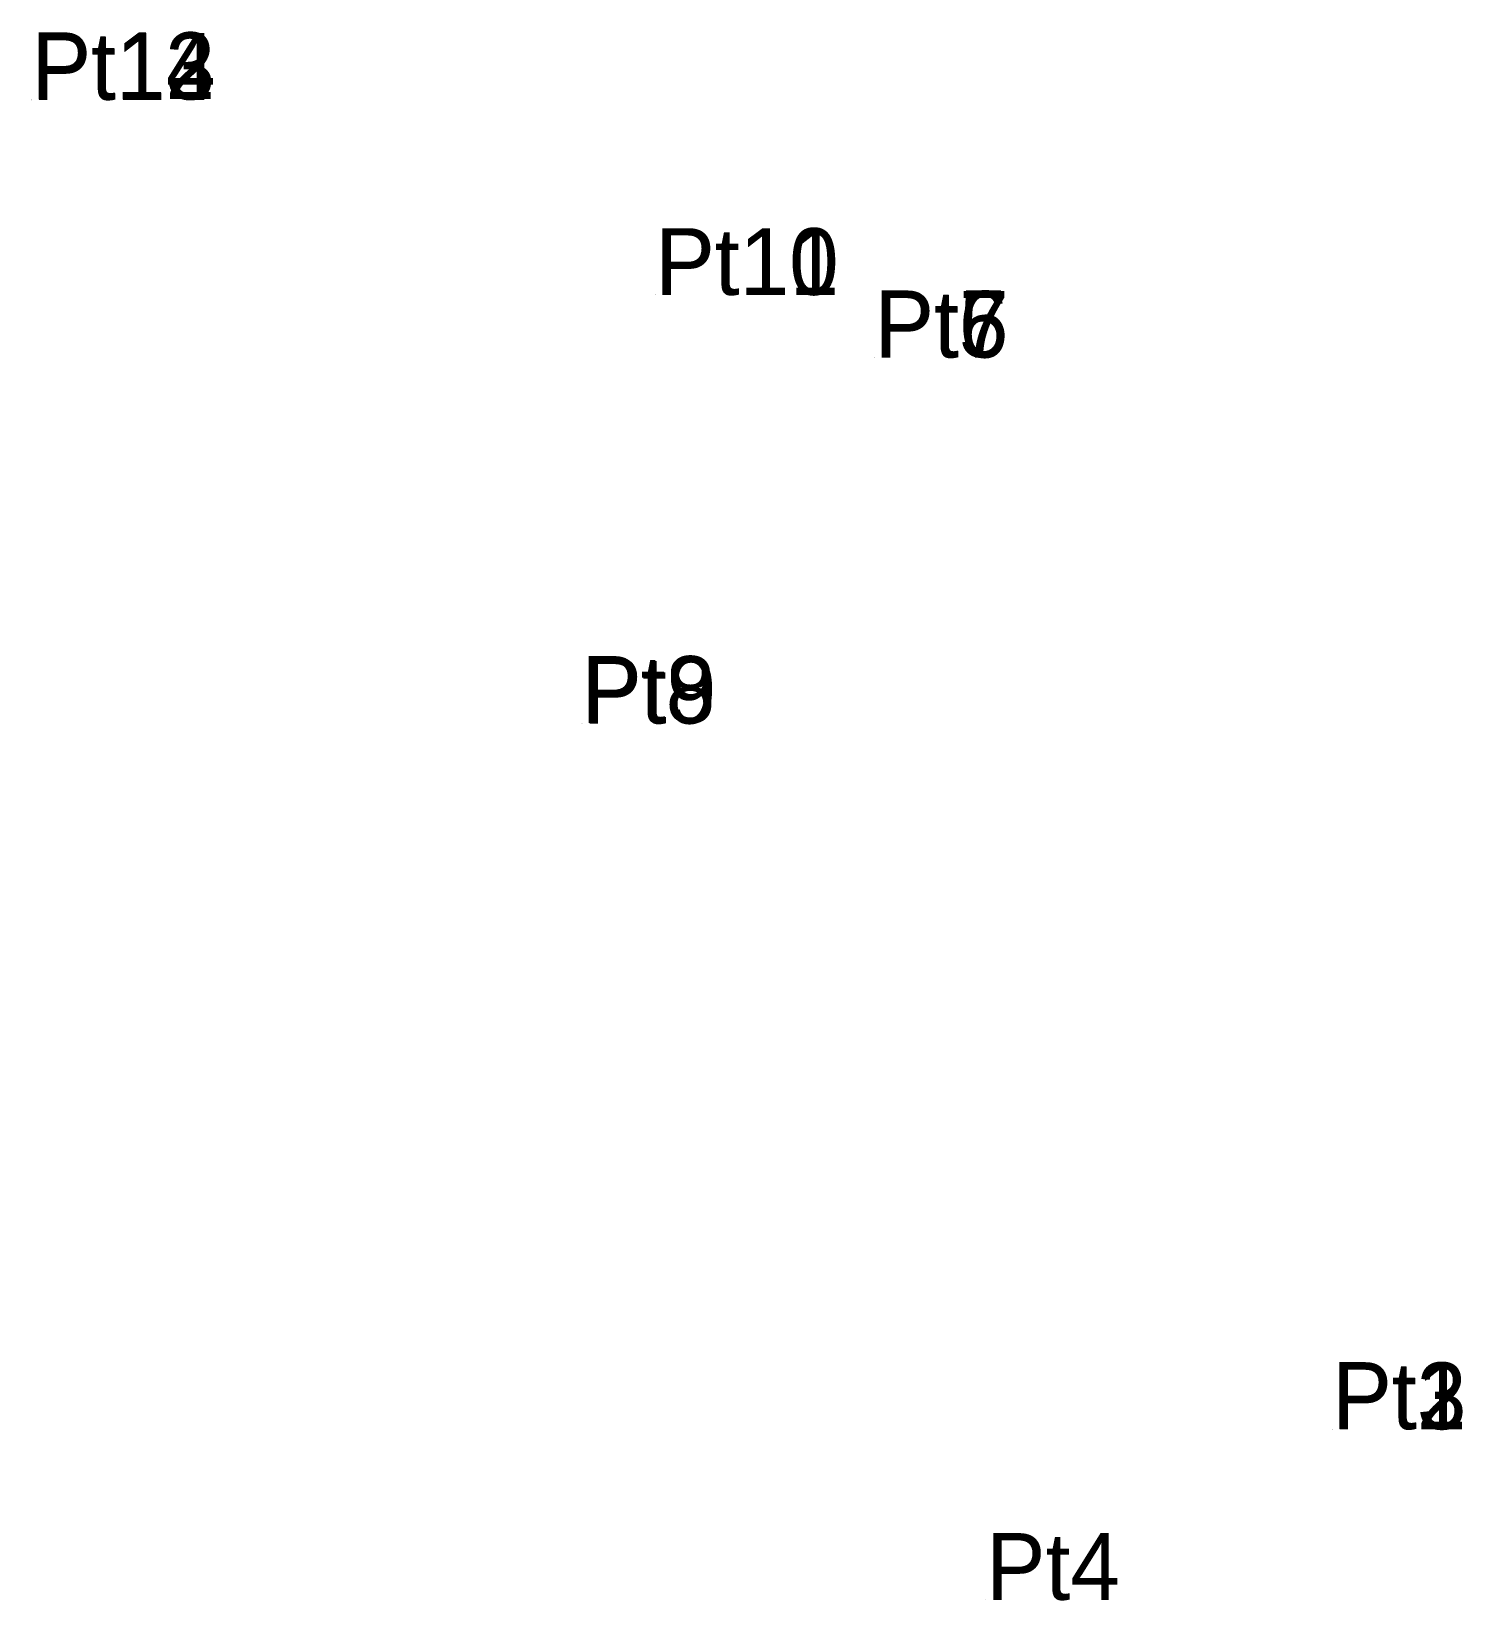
# Model space of a CAD drawing. Extents: x 550285 to 552061, y 1838193 to 1839605.
# Drawn here: x 551239.93 to 551278.51, y 1838870.59 to 1838912.91 of the extents above.
import ezdxf

# ---------------------------------------------------------------- set-up
doc = ezdxf.new("R2010")
doc.units = 0
doc.layers.add('Level 12', color=7, linetype='Continuous')
doc.layers.add('Level 7', color=7, linetype='Continuous')

msp = doc.modelspace()

# ---------------------------------------------------------------- linework, layer by layer
at = {"layer": 'Level 7'}
for p, q in [((551239.93, 1838911.067), (551239.93, 1838911.067)), ((551239.932, 1838911.083), (551239.932, 1838911.083)), ((551239.935, 1838911.055), (551239.935, 1838911.055)), ((551256.74, 1838905.802), (551256.74, 1838905.802)), ((551256.748, 1838905.805), (551256.748, 1838905.805)), ((551262.653, 1838904.116), (551262.653, 1838904.116)), ((551262.653, 1838904.11), (551262.653, 1838904.11)), ((551262.658, 1838904.108), (551262.658, 1838904.108)), ((551254.754, 1838894.255), (551254.754, 1838894.255)), ((551254.777, 1838894.245), (551254.777, 1838894.245)), ((551274.993, 1838875.216), (551274.993, 1838875.216)), ((551274.995, 1838875.213), (551274.995, 1838875.213)), ((551274.996, 1838875.213), (551274.996, 1838875.213)), ((551265.655, 1838870.609), (551265.655, 1838870.609))]:
    msp.add_line(p, q, dxfattribs=at)

# ---------------------------------------------------------------- texts
at = {"layer": 'Level 12'}
for s, p in [('Pt12', (551239.93, 1838911.08)), ('Pt13', (551239.93, 1838911.07)), ('Pt14', (551239.94, 1838911.06)), ('Pt10', (551256.74, 1838905.8)), ('Pt11', (551256.75, 1838905.8)), ('Pt6', (551262.65, 1838904.11)), ('Pt5', (551262.65, 1838904.12)), ('Pt7', (551262.66, 1838904.11)), ('Pt8', (551254.75, 1838894.26)), ('Pt9', (551254.78, 1838894.24)), ('Pt1', (551274.99, 1838875.22)), ('Pt2', (551275, 1838875.21)), ('Pt3', (551275, 1838875.21)), ('Pt4', (551265.66, 1838870.61))]:
    msp.add_text(s, height=1.8, dxfattribs=at).set_placement(p)

doc.saveas('drawing.dxf')
